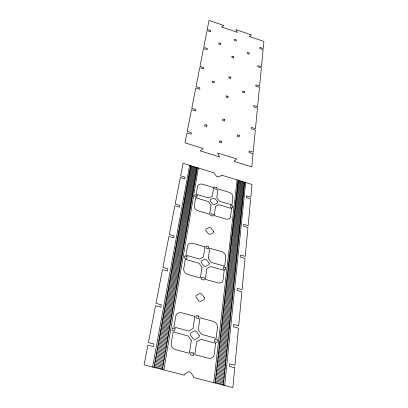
<?xml version="1.0" encoding="UTF-8"?>
<svg xmlns="http://www.w3.org/2000/svg" width="408" height="408" viewBox="0 0 408 408"><rect width="100%" height="100%" fill="white"/><g stroke="black" fill="none" stroke-linecap="round" stroke-linejoin="round"><path stroke-width="0.61" d="M224.686 385.509L245.652 182.519M223.324 385.162L244.591 182.192M215.123 383.061L238.201 180.234M213.751 382.709L237.13 179.908M163.817 369.923L198.344 168.014M162.41 369.566L197.258 167.683M153.964 367.404L190.714 165.679M152.556 367.042L189.623 165.342M155.071 361.34L163.46 363.497M215.812 376.982L223.961 379.083M154.831 362.671L163.231 364.829M215.664 378.318L223.819 380.414M154.586 364.002L162.996 366.165M215.511 379.654L223.681 381.75M154.341 365.339L162.766 367.501M215.358 380.995L223.538 383.092M154.096 366.685L162.537 368.842M215.205 382.337L223.4 384.438M156.509 353.44L164.822 355.598M216.714 369.061L224.793 371.158M156.274 354.746L164.597 356.903M216.566 370.372L224.655 372.468M156.035 356.056L164.368 358.214M216.413 371.688L224.517 373.784M155.795 357.372L164.144 359.53M216.266 373.004L224.38 375.105M155.555 358.693L163.914 360.851M216.113 374.33L224.237 376.426M155.31 360.014L163.69 362.171M215.965 375.656L224.099 377.752M157.692 346.963L165.939 349.115M217.454 362.564L225.471 364.66M157.457 348.248L165.719 350.406M217.306 363.86L225.338 365.95M157.218 349.544L165.495 351.696M217.158 365.155L225.201 367.246M156.983 350.839L165.271 352.991M217.01 366.455L225.063 368.546M156.749 352.135L165.046 354.292M216.862 367.756L224.925 369.852M159.084 339.308L167.265 341.46M218.326 354.889L226.277 356.98M158.855 340.573L167.045 342.725M218.183 356.159L226.144 358.25M158.62 341.843L166.826 343.995M218.035 357.434L226.012 359.525M158.391 343.118L166.607 345.27M217.892 358.714L225.874 360.805M158.156 344.393L166.382 346.55M217.744 359.994L225.741 362.085M157.927 345.678L166.163 347.83M217.602 361.279L225.609 363.37M160.227 333.03L168.346 335.177M219.045 348.59L226.935 350.676M160.002 334.274L168.132 336.427M218.902 349.845L226.807 351.931M159.773 335.529L167.917 337.676M218.759 351.099L226.675 353.19M159.543 336.784L167.698 338.936M218.617 352.359L226.542 354.45M159.314 338.043L167.479 340.195M218.469 353.624L226.409 355.715M161.563 325.696L169.611 327.838M219.881 341.231L227.71 343.317M161.359 326.839L169.417 328.981M219.749 342.378L227.588 344.464M161.135 328.068L169.203 330.215M219.611 343.613L227.46 345.698M160.905 329.302L168.989 331.449M219.468 344.852L227.327 346.938M160.681 330.541L168.774 332.688M219.326 346.096L227.2 348.182M160.456 331.78L168.56 333.928M219.188 347.341L227.067 349.426M162.894 318.398L170.876 320.54M220.713 333.907L228.475 335.988M162.675 319.607L170.666 321.749M220.575 335.121L228.347 337.202M162.455 320.815L170.457 322.957M220.437 336.335L228.22 338.421M162.231 322.034L170.243 324.176M220.3 337.554L228.092 339.64M162.012 323.248L170.034 325.395M220.162 338.778L227.965 340.864M161.787 324.472L169.825 326.614M220.019 340.002L227.837 342.088M164.2 311.222L172.115 313.359M221.534 326.701L229.23 328.782M163.985 312.411L171.906 314.548M221.396 327.894L229.107 329.975M163.766 313.599L171.702 315.736M221.264 329.093L228.98 331.168M163.552 314.798L171.498 316.934M221.126 330.291L228.852 332.372M163.333 315.991L171.289 318.133M220.988 331.495L228.73 333.576M163.113 317.195L171.079 319.331M220.85 332.699L228.602 334.779M165.49 304.159L173.334 306.291M222.34 319.612L229.974 321.688M165.276 305.332L173.13 307.464M222.207 320.785L229.852 322.861M165.061 306.5L172.926 308.637M222.074 321.963L229.73 324.039M164.847 307.678L172.727 309.81M221.937 323.141L229.602 325.222M164.633 308.856L172.523 310.988M221.804 324.324L229.48 326.405M164.419 310.034L172.319 312.171M221.666 325.513L229.357 327.588M166.964 296.07L174.731 298.197M223.263 311.488L230.826 313.558M166.755 297.218L174.532 299.345M223.135 312.635L230.704 314.706M166.546 298.365L174.333 300.492M223.003 313.793L230.586 315.863M166.331 299.518L174.134 301.65M222.87 314.95L230.464 317.021M166.122 300.676L173.936 302.802M222.737 316.113L230.341 318.184M165.913 301.833L173.731 303.965M222.605 317.276L230.219 319.347M165.699 302.996L173.533 305.128M222.472 318.444L230.097 320.515M168.203 289.252L175.904 291.373M224.043 304.638L231.545 306.704M167.999 290.384L175.71 292.505M223.916 305.77L231.423 307.841M167.79 291.511L175.516 293.638M223.788 306.908L231.305 308.978M167.586 292.648L175.323 294.77M223.655 308.05L231.188 310.116M167.377 293.785L175.124 295.912M223.528 309.193L231.066 311.258M167.168 294.923L174.925 297.05M223.395 310.335L230.948 312.406M169.437 282.469L177.077 284.585M224.818 297.82L232.259 299.88M169.238 283.575L176.888 285.697M224.691 298.936L232.142 300.997M169.034 284.692L176.695 286.809M224.563 300.053L232.024 302.119M168.83 285.804L176.501 287.926M224.436 301.175L231.907 303.241M168.626 286.926L176.307 289.048M224.308 302.297L231.79 304.363M168.422 288.048L176.113 290.17M224.181 303.425L231.673 305.49M170.84 274.778L178.408 276.889M225.701 290.093L233.07 292.148M170.641 275.869L178.22 277.981M225.573 291.185L232.953 293.245M170.442 276.961L178.031 279.072M225.451 292.286L232.841 294.341M170.243 278.057L177.842 280.168M225.323 293.388L232.723 295.443M170.044 279.154L177.653 281.27M225.201 294.489L232.606 296.55M169.84 280.255L177.46 282.372M225.073 295.596L232.494 297.656M169.641 281.362L177.271 283.478M224.946 296.708L232.376 298.768M172.023 268.296L179.525 270.407M226.44 283.575L233.753 285.631M171.824 269.372L179.341 271.478M226.318 284.656L233.641 286.707M171.63 270.448L179.153 272.554M226.195 285.738L233.524 287.793M171.431 271.524L178.969 273.635M226.073 286.819L233.412 288.874M171.238 272.605L178.781 274.717M225.945 287.91L233.299 289.966M171.039 273.692L178.597 275.803M225.823 288.997L233.182 291.052M173.374 260.865L180.81 262.966M227.292 276.104L234.534 278.154M173.181 261.921L180.627 264.022M227.169 277.165L234.427 279.21M172.992 262.976L180.443 265.078M227.047 278.225L234.314 280.276M172.798 264.032L180.265 266.138M226.93 279.291L234.202 281.341M172.604 265.098L180.081 267.199M226.807 280.357L234.09 282.407M172.411 266.159L179.897 268.265M226.685 281.428L233.978 283.478M172.217 267.23L179.709 269.336M226.562 282.499L233.866 284.555M174.69 253.643L182.06 255.734M228.118 268.836L235.299 270.881M174.517 254.602L181.891 256.698M228.006 269.805L235.197 271.845M174.328 255.638L181.713 257.734M227.888 270.846L235.084 272.891M174.139 256.678L181.535 258.779M227.771 271.891L234.977 273.936M173.946 257.723L181.351 259.82M227.649 272.942L234.865 274.987M173.757 258.769L181.172 260.865M227.531 273.992L234.758 276.038M173.568 259.814L180.989 261.916M227.409 275.048L234.646 277.093M175.996 246.473L183.294 248.559M228.939 261.625L236.054 263.66M175.812 247.488L183.121 249.579M228.822 262.65L235.946 264.685M175.629 248.508L182.942 250.599M228.704 263.675L235.839 265.71M175.44 249.528L182.769 251.619M228.587 264.7L235.732 266.74M175.251 250.553L182.59 252.644M228.47 265.73L235.625 267.77M175.068 251.578L182.412 253.674M228.352 266.766L235.513 268.806M174.879 252.608L182.238 254.704M228.235 267.801L235.406 269.841M177.281 239.43L184.513 241.511M229.745 254.536L236.798 256.571M177.097 240.424L184.339 242.51M229.627 255.541L236.691 257.576M176.914 241.429L184.166 243.51M229.515 256.55L236.584 258.585M176.735 242.429L183.993 244.514M229.398 257.56L236.482 259.595M176.552 243.438L183.819 245.524M229.286 258.57L236.375 260.605M176.368 244.448L183.646 246.534M229.169 259.59L236.268 261.625M176.185 245.458L183.472 247.544M229.056 260.605L236.161 262.64M178.719 231.53L185.88 233.606M230.648 246.585L237.629 248.61M178.541 232.509L185.706 234.585M230.535 247.574L237.527 249.599M178.362 233.488L185.538 235.564M230.423 248.559L237.425 250.589M178.184 234.472L185.37 236.548M230.311 249.548L237.318 251.578M178.005 235.457L185.196 237.538M230.199 250.543L237.216 252.572M177.822 236.446L185.028 238.527M230.087 251.537L237.109 253.567M177.643 237.436L184.855 239.516M229.974 252.537L237.007 254.566M177.46 238.43L184.686 240.511M229.857 253.536L236.9 255.566M179.954 224.742L187.048 226.812M231.428 239.756L238.349 241.776M179.78 225.706L186.884 227.776M231.316 240.725L238.246 242.745M179.607 226.669L186.716 228.74M231.203 241.699L238.144 243.719M179.428 227.639L186.548 229.709M231.096 242.668L238.043 244.693M179.25 228.608L186.385 230.678M230.984 243.647L237.941 245.667M179.076 229.576L186.216 231.652M230.872 244.627L237.839 246.646M178.898 230.551L186.048 232.626M230.76 245.606L237.731 247.631M181.183 218.01L188.216 220.07M232.198 232.978L239.057 234.988M181.009 218.953L188.052 221.019M232.091 233.927L238.955 235.941M180.836 219.902L187.884 221.967M231.979 234.881L238.859 236.895M180.662 220.85L187.721 222.916M231.871 235.839L238.756 237.854M180.489 221.804L187.558 223.87M231.764 236.798L238.654 238.813M180.305 222.829L187.379 224.895M231.647 237.828L238.547 239.848M180.132 223.783L187.216 225.854M231.535 238.792L238.445 240.812M182.544 210.528L189.506 212.583M233.055 225.446L239.848 227.45M182.376 211.456L189.348 213.511M232.948 226.379L239.751 228.383M182.208 212.384L189.184 214.44M232.841 227.312L239.654 229.321M182.039 213.318L189.026 215.373M232.733 228.251L239.552 230.26M181.866 214.251L188.863 216.311M232.626 229.194L239.455 231.203M181.698 215.184L188.7 217.245M232.519 230.132L239.353 232.147M181.524 216.123L188.537 218.188M232.412 231.081L239.256 233.09M181.356 217.066L188.379 219.127M232.305 232.024L239.159 234.039M183.881 203.194L190.771 205.239M233.896 218.056L240.623 220.05M183.717 204.102L190.618 206.152M233.789 218.969L240.526 220.968M183.549 205.015L190.459 207.06M233.687 219.886L240.429 221.886M183.386 205.928L190.301 207.978M233.58 220.81L240.332 222.809M183.218 206.841L190.143 208.896M233.478 221.733L240.236 223.732M183.049 207.759L189.985 209.814M233.371 222.656L240.139 224.66M182.881 208.682L189.827 210.732M233.264 223.584L240.042 225.588M182.713 209.605L189.664 211.66M233.162 224.512L239.945 226.516M185.191 195.993L192.015 198.033M234.722 210.803L241.383 212.792M185.028 196.886L191.862 198.931M234.62 211.701L241.291 213.695M184.87 197.783L191.709 199.823M234.513 212.604L241.194 214.598M184.707 198.676L191.551 200.721M234.411 213.506L241.097 215.501M184.538 199.578L191.398 201.618M234.309 214.409L241.006 216.408M184.375 200.476L191.24 202.521M234.207 215.317L240.909 217.316M184.212 201.379L191.087 203.424M234.105 216.23L240.812 218.224M184.049 202.286L190.929 204.332M233.998 217.138L240.72 219.137M186.466 188.996L193.224 191.031M235.523 203.75L242.123 205.734M186.308 189.873L193.076 191.908M235.421 204.632L242.031 206.616M186.15 190.75L192.923 192.785M235.324 205.515L241.939 207.504M185.987 191.632L192.77 193.667M235.222 206.402L241.847 208.391M185.829 192.51L192.617 194.55M235.12 207.29L241.75 209.279M185.676 193.331L192.479 195.371M235.023 208.116L241.664 210.105M185.518 194.218L192.326 196.258M234.926 209.008L241.572 211.002M185.354 195.106L192.168 197.146M234.824 209.906L241.475 211.895M187.889 181.208L194.57 183.233M236.416 195.901L242.949 197.875M187.731 182.065L194.422 184.09M236.319 196.763L242.857 198.742M187.573 182.927L194.274 184.951M236.217 197.63L242.765 199.609M187.415 183.789L194.126 185.813M236.12 198.497L242.673 200.476M187.262 184.651L193.979 186.68M236.023 199.369L242.582 201.348M187.104 185.518L193.826 187.542M235.921 200.241L242.49 202.22M186.946 186.385L193.678 188.414M235.824 201.113L242.398 203.097M186.787 187.252L193.53 189.281M235.722 201.991L242.306 203.975M186.629 188.124L193.377 190.154M235.625 202.868L242.214 204.852M189.123 174.425L195.743 176.44M237.196 189.057L243.663 191.026M188.97 175.267L195.6 177.281M237.099 189.904L243.576 191.877M188.817 176.108L195.452 178.128M237.002 190.755L243.484 192.729M188.664 176.955L195.304 178.974M236.905 191.607L243.398 193.581M188.506 177.801L195.162 179.821M236.808 192.464L243.306 194.438M188.353 178.653L195.014 180.673M236.711 193.321L243.219 195.294M188.2 179.5L194.866 181.524M236.609 194.177L243.127 196.151M188.042 180.356L194.718 182.376M236.513 195.039L243.035 197.013M190.485 166.938L197.039 168.943M238.053 181.509L244.453 183.467M190.337 167.764L196.896 169.769M237.961 182.34L244.367 184.299M190.184 168.591L196.753 170.595M237.864 183.172L244.28 185.135M190.036 169.417L196.61 171.426M237.767 184.008L244.193 185.971M189.883 170.248L196.467 172.258M237.675 184.844L244.106 186.808M189.73 171.079L196.325 173.089M237.578 185.681L244.02 187.649M189.582 171.911L196.177 173.925M237.481 186.522L243.928 188.491M189.429 172.747L196.034 174.762M237.385 187.364L243.841 189.332M189.276 173.584L195.891 175.598M237.293 188.21L243.755 190.179M190.638 166.117L197.181 168.121M238.15 180.678L244.545 182.636M234.722 367.786L232.851 387.6L193.494 377.522L193.627 376.574L190.541 372.193L188.588 371.688L184.503 374.233L184.36 375.187L144.07 364.869L147.89 345.127L153.423 346.57L153.903 344L148.385 342.557L155.514 305.725L160.793 307.153L161.236 304.801L155.968 303.374L162.496 269.632L167.545 271.045L167.948 268.887L162.914 267.48L168.912 236.456L173.757 237.849L174.124 235.865L169.3 234.467L174.833 205.851L179.484 207.223L179.826 205.387L175.19 204.015L180.316 177.531L184.783 178.882L185.099 177.184L180.642 175.833L183.059 163.328L214.276 172.9L214.19 173.482L216.674 176.48L218.204 176.95L221.294 175.659L221.371 175.078L252.022 184.472L250.828 197.125L246.509 195.82L246.335 197.538L250.665 198.849L248.135 225.629L243.653 224.303L243.464 226.154L247.962 227.486L245.234 256.387L240.567 255.041L240.368 257.045L245.045 258.392L242.092 289.675L237.232 288.313L237.012 290.486L241.888 291.848L238.68 325.819L233.606 324.442L233.371 326.803L238.461 328.18L234.967 365.206L229.658 363.819L229.398 366.394L234.722 367.786M253.036 153.689L251.756 166.892L233.911 161.344L236.696 158.952L217.586 152.995L219.555 156.881L200.201 150.863L203.179 148.507L184.987 142.836L186.935 132.916L191.133 134.237L191.413 132.733L187.231 131.417L191.505 109.67L195.549 110.966L195.815 109.563L191.775 108.268L195.769 87.944L199.68 89.219L199.93 87.909L196.029 86.634L199.767 67.601L203.546 68.855L203.781 67.626L200.007 66.377L203.516 48.511L207.177 49.74L207.397 48.588L203.74 47.359L207.04 30.559L210.589 31.768L210.798 30.682L207.254 29.473L209.034 20.4L223.951 25.515L221.585 26.948L237.456 32.385L235.778 29.57L251.486 34.96L249.247 36.419L263.93 41.448L263.242 48.542L259.784 47.369L259.672 48.47L263.135 49.648L261.472 66.754L257.912 65.561L257.79 66.733L261.36 67.932L259.595 86.108L255.923 84.889L255.791 86.139L259.473 87.358L257.596 106.707L253.802 105.468L253.664 106.799L257.468 108.038L255.464 128.678L251.542 127.418L251.394 128.841L255.326 130.101L253.184 152.164L249.125 150.889L248.967 152.408L253.036 153.689M217.342 339.879L217.056 342.343L214.429 341.644L214.725 339.181L217.342 339.879M225.782 267.597L225.542 269.678L223.135 268.994L223.385 266.919L225.782 267.597M232.958 206.152L232.754 207.932L230.53 207.264L230.744 205.484L232.958 206.152M215.597 343.23L214.261 354.521A5.712 4.901 41.3 0 1 208.294 358.229L194.83 354.705L196.625 341.838L200.864 339.318L215.597 343.23M217.469 327.41L216.179 338.303L201.532 334.392L198.288 329.95L199.991 317.766L212.889 321.259A5.523 4.631 37.6 0 1 217.469 327.41M224.216 270.382L223.089 279.903A5.202 4.162 33 0 1 217.673 282.831L205.351 279.373L206.866 268.541L210.712 266.551L224.216 270.382M225.797 257.009L224.706 266.22L211.273 262.395L208.269 258.509L209.707 248.207L221.554 251.624A5.049 3.942 31.4 0 1 225.797 257.009M231.535 208.493L230.571 216.628A4.794 3.56 29.2 0 1 225.614 218.958L214.261 215.592L215.552 206.346L219.076 204.76L231.535 208.493M232.891 197.039L231.958 204.933L219.555 201.21L216.75 197.773L217.984 188.945L228.934 192.265A4.667 3.381 28.4 0 1 232.891 197.039M239.338 135.456L239.165 136.925L237.15 136.282L237.329 134.819L239.338 135.456M244.576 91.632L244.423 92.917L242.541 92.3L242.699 91.015L244.576 91.632M249.186 53.055L249.053 54.188L247.284 53.591L247.421 52.459L249.186 53.055M199.293 335.437L199.053 337.176L195.177 339.466L193.295 338.971L190.327 334.856L190.582 333.117L194.463 330.863L196.325 331.362L199.293 335.437M204.474 297.789L204.255 299.385L200.568 301.42L198.767 300.925L195.911 297.09L196.146 295.494L199.838 293.495L201.618 293.99L204.474 297.789M209.238 263.206L209.034 264.675L205.515 266.48L203.796 265.996L201.042 262.405L201.256 260.936L204.78 259.156L206.484 259.646L209.238 263.206M213.629 231.326L213.44 232.682L210.079 234.294L208.427 233.809L205.77 230.438L205.969 229.082L209.335 227.496L210.972 227.98L213.629 231.326M217.688 201.838L217.515 203.097L214.297 204.536L212.706 204.061L210.14 200.884L210.324 199.629L213.547 198.217L215.123 198.691L217.688 201.838M193.657 353.073L193.295 355.638L190.587 354.929L190.959 352.364L193.657 353.073M198.859 316.236L198.528 318.597L195.932 317.898L196.274 315.532L198.859 316.236M204.27 277.95L203.964 280.107L201.486 279.414L201.797 277.256L204.27 277.95M208.656 246.865L208.376 248.865L205.994 248.181L206.285 246.182L208.656 246.865M213.251 214.338L212.991 216.179L210.712 215.501L210.977 213.665L213.251 214.338M217.005 187.756L216.765 189.47L214.562 188.802L214.812 187.088L217.005 187.756M221.61 141.443L221.391 142.953L219.331 142.305L219.55 140.796L221.61 141.443M224.757 119.575L224.553 120.992L222.559 120.35L222.768 118.937L224.757 119.575M228.097 96.4L227.909 97.721L225.981 97.094L226.175 95.773L228.097 96.4M230.857 77.239L230.678 78.484L228.811 77.862L228.995 76.622L230.857 77.239M233.794 56.845L233.626 58.007L231.821 57.401L231.994 56.243L233.794 56.845M236.232 39.918L236.074 41.019L234.32 40.423L234.483 39.321L236.232 39.918M191.296 340.425L189.419 353.292L175.828 349.738A5.717 5.013 36.1 0 1 171.227 343.21L173.114 331.944L188.047 335.911L191.296 340.425M194.805 316.363L193.03 328.542L188.787 330.99L173.941 327.027L175.766 316.164A5.534 4.728 32.8 0 1 181.79 312.839L194.805 316.363M201.986 267.158L200.404 277.986L187.981 274.507A5.222 4.233 29.2 0 1 183.712 268.821L185.303 259.34L198.971 263.216L201.986 267.158M204.949 246.84L203.444 257.132L199.594 259.07L185.997 255.194L187.537 246.024A5.074 4.003 28 0 1 193.004 243.398L204.949 246.84M211.053 205L209.702 214.241L198.263 210.854A4.819 3.611 26.5 0 1 194.279 205.841L195.641 197.747L208.243 201.521L211.053 205M213.588 187.614L212.303 196.432L208.774 197.972L196.233 194.208L197.549 186.364A4.697 3.427 25.9 0 1 202.557 184.268L213.588 187.614M175.073 328.608L174.66 331.067L171.982 330.353L172.4 327.894L175.073 328.608M187.048 256.576L186.701 258.647L184.248 257.953L184.6 255.877L187.048 256.576M197.212 195.427L196.916 197.197L194.657 196.523L194.958 194.754L197.212 195.427M206.953 125.174L206.708 126.628L204.663 125.98L204.913 124.527L206.953 125.174M214.307 81.687L214.093 82.962L212.186 82.334L212.405 81.059L214.307 81.687M220.779 43.442L220.585 44.564L218.795 43.962L218.989 42.835L220.779 43.442"/></g></svg>
